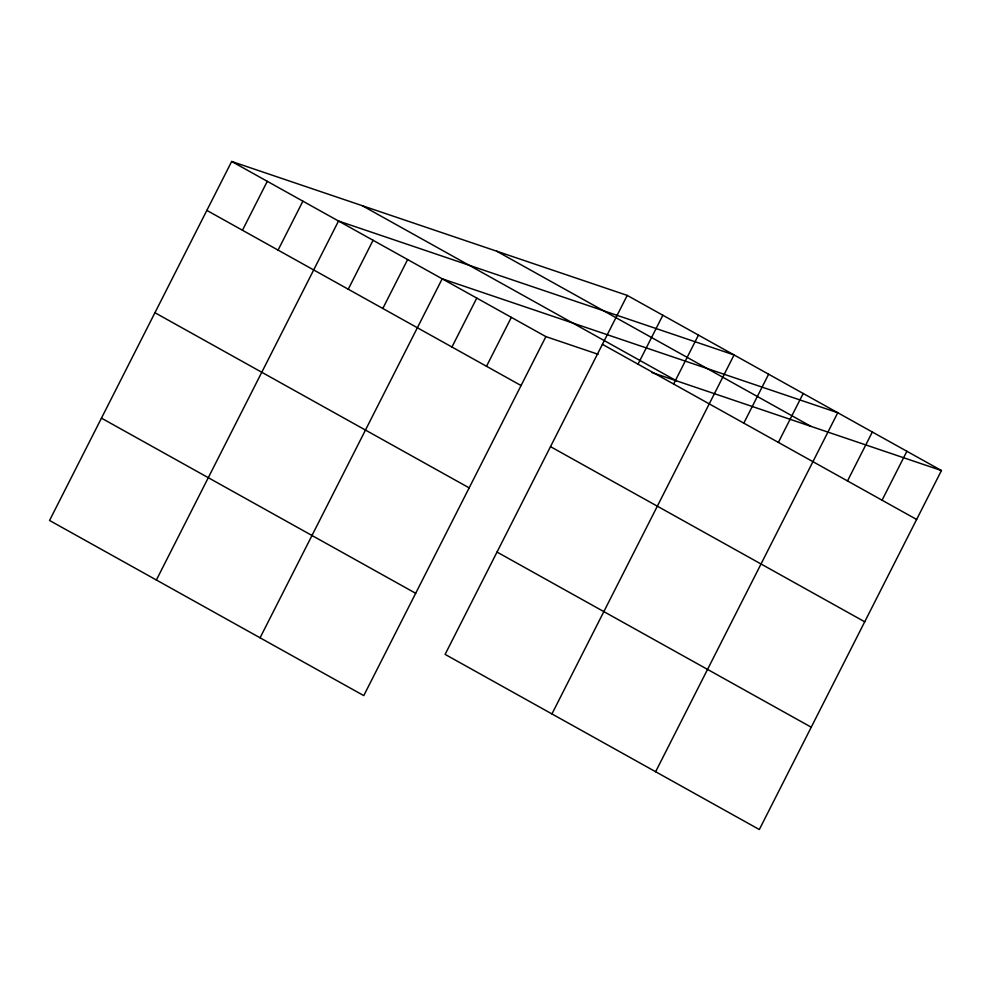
<?xml version="1.0" encoding="UTF-8"?>
<svg xmlns="http://www.w3.org/2000/svg" width="991" height="991" viewBox="0 0 991 991"><rect width="100%" height="100%" fill="white"/><g stroke="black" fill="none" stroke-linecap="round" stroke-linejoin="round"><path stroke-width="1.49" d="M627.229 295.392L445.108 654.382L759.329 829.529L941.45 470.539L627.229 295.392L231.671 161.471L49.55 520.461L363.771 695.608L545.892 336.618L598.106 354.295M242.461 230.259L267.285 181.328M278.075 250.104L302.899 201.173M156.38 580.008L338.513 221.03L734.071 354.939L551.937 713.929M348.25 289.223L373.074 240.293M382.811 308.486L407.635 259.555M260.076 637.808L442.197 278.818L837.754 412.739L655.633 771.729M451.946 347.023L476.77 298.093M486.507 366.286L511.331 317.355M638.018 364.18L662.843 315.237M673.632 384.025L698.457 335.094M743.807 423.145L768.632 374.214M778.369 442.407L803.193 393.477M847.503 480.945L872.328 432.002M882.064 500.207L906.889 451.277M651.768 372.467L941.45 470.539M496.702 251.206L810.911 426.341M362.21 205.67L676.432 380.817M602.404 344.323L916.625 519.47M231.671 161.471L545.892 336.618M206.846 210.402L521.068 385.549M550.5 446.644L864.722 621.791M154.943 312.722L469.164 487.869M497.011 552.061L811.233 727.208M101.454 418.14L415.675 593.287"/></g></svg>
